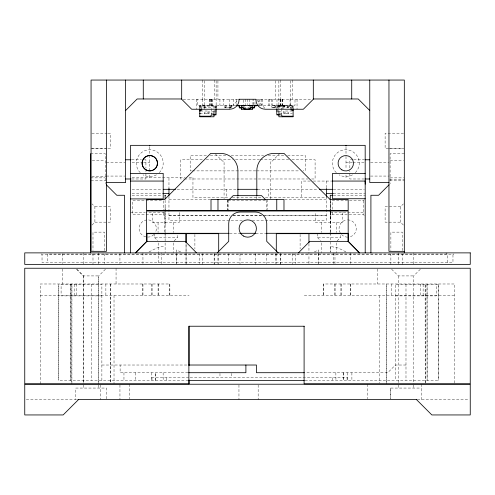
<?xml version="1.0" encoding="UTF-8"?>
<svg xmlns="http://www.w3.org/2000/svg" width="495" height="495" viewBox="0 0 495 495"><rect width="100%" height="100%" fill="white"/><g stroke="black" fill="none" stroke-linecap="round" stroke-linejoin="round"><path stroke-width="0.37" stroke-dasharray="2.48 1.86" d="M188.397 380.383L58.787 380.383L58.843 284.371M71.905 383.842L71.942 283.988M165.12 224.841L165.12 212.541L145.92 212.553M165.12 209.465L165.12 204.856M186.052 252.11L186.052 243.658L186.058 263.631M70.34 284.371L70.197 380.383L70.197 284.371M230.819 107.749L231.109 105.41L231.091 107.718L229.742 107.718L231.109 107.7L231.128 105.41L230.819 107.749L225.095 107.749L224.984 105.41L225.002 107.7L226.363 107.718M284.303 105.41L284.303 106.586M330.264 200.593L330.27 209.218M279.465 106.586L279.508 105.41L279.52 106.586M225.015 107.718L225.095 105.41L225.002 107.7M279.217 106.586L279.316 105.41M279.1 105.41L279.1 106.586M213.97 107.52L216.08 105.41M215.313 107.953L216.928 106.177L218.654 106.066L218.388 105.41M92.027 225.033L94.904 222.156L94.904 206.792L92.027 203.909M229.086 109.24L238.021 100.306M231.128 107.638L231.072 105.41M105.466 253.836L104.507 254.795L104.507 263.662M105.447 269.261L98.709 275.919L98.709 383.842M275.313 107.328L271.86 107.328L275.313 107.254M174.19 240.873L177.55 237.513L177.55 233.677M279.861 153.407L272.182 161.092L270.641 161.092L270.641 199.497M364.246 215.43L363.287 214.471L332.182 214.471L330.264 216.395L330.264 211.978M332.182 209.348L332.182 200.648L363.287 200.648L364.246 199.689M337.132 240.873L340.492 237.513L340.492 233.677M403.363 225.033L400.48 222.156L385.116 222.156L385.116 206.792L400.48 206.792L403.363 203.909M403.363 253.836L402.398 254.795L402.398 264.398M420.329 269.261L413.665 275.919L413.671 383.842M41.073 253.836L42.032 254.795L452.968 254.795L453.927 253.836M293.108 106.635L292.341 107.174L281.587 107.174L281.587 115.242M149.014 251.893L156.915 247.97L161.123 246.801L165.12 246.324M314.356 251.906L318.551 249.963L318.551 253.001M284.675 106.586L284.959 105.41L283.251 105.41M274.484 105.41L274.211 106.066L275.938 106.177L277.559 107.953M278.97 105.41L278.97 106.586L278.815 105.41L280.517 105.41M183.156 99.26L239.073 99.26M255.927 99.26L311.838 99.26M235.799 105.41L197.456 105.41L197.456 99.26M258.984 105.41L295.008 105.41L295.008 99.26M275.313 105.522L271.86 105.602M278.834 105.435L284.934 105.435L284.798 106.586M199.757 106.524L205.518 106.524M278.815 106.586L284.959 106.586L283.981 106.586C285.176 109.247 278.592 109.247 279.786 106.586L278.834 106.561L284.934 106.561L284.798 105.41M287.347 106.524L293.108 106.524M199.757 106.982L200.141 107.174L199.949 108.325M293.108 106.982L292.724 107.174L292.916 108.325M243.466 107.576L249.61 107.576M200.524 111.016L208.977 111.016L208.977 113.318L200.524 113.318L200.524 115.242M292.341 111.016L283.895 111.016L283.895 113.318L292.341 113.318M213.97 111.783L204.559 112.285L204.559 113.627L213.97 113.627M278.902 111.783L288.313 112.285L288.313 113.627L278.902 113.627M91.835 133.18L107.192 133.18M107.959 133.18L110.267 133.18L110.267 148.543L107.959 148.543M403.555 133.18L385.116 133.18L385.116 148.543L403.555 148.543M91.061 148.222L105.658 148.222M388.959 148.228L403.555 148.228M91.835 148.543L107.192 148.543M90.678 153.667L105.274 153.667L105.274 183.75M404.322 153.667L390.11 153.667L390.11 183.75M206.415 155.523L190.179 155.523L190.179 170.88L191.726 170.88M210.282 155.523L226.524 155.523M231.165 155.523L263.637 155.523M268.278 155.523L284.52 155.523M287.607 155.523L305.396 155.523L305.396 170.88L303.076 170.88M352.91 159.78L349.847 159.78L349.847 168.139M353.678 159.78L364.394 159.78M131.639 159.78L141.409 159.78M144.416 159.78L145.92 159.78L145.92 168.139M202.306 159.78L180.675 159.78L180.675 178.98L183.763 178.98M206.167 159.78L232.433 159.78M235.521 159.78L259.473 159.78M260.246 159.78L288.826 159.78M291.92 159.78L315.092 159.78L315.092 178.98L311.231 178.98M92.218 160.578L105.274 160.578M390.11 160.578L403.574 160.578M132.091 162.218L142.845 162.218M143.612 162.218L149.756 162.218M106.425 162.626L124.858 162.626M346.005 162.614L352.149 162.614M352.916 162.614L364.438 162.614M370.526 162.626L388.959 162.626M192.499 170.88L255.909 170.88M256.682 170.88L299.982 170.88M106.425 176.065L124.858 176.065M370.526 176.065L388.959 176.065M91.835 176.505L106.425 176.505M132.097 177.21L185.248 177.21M189.102 177.21L192.951 177.21L192.951 197.573L229.309 197.573M90.678 177.86L105.274 177.86M390.11 177.86L403.574 177.86M131.639 178.98L145.92 178.98L145.92 170.62M184.536 178.98L308.137 178.98M364.394 178.98L349.847 178.98L349.847 170.62M389.726 179.338L404.322 179.338M91.061 180.824L105.658 180.824M389.726 180.824L404.322 180.824M310.241 181.059L301.764 181.059L301.764 197.573M313.23 181.059L331.749 181.059M132.097 189.319L162.459 189.319M177.123 189.319L236.987 189.319M257.728 189.319L317.846 189.319M333.284 189.319L364.413 189.319M132.091 193.415L162.051 193.415M333.265 193.415L365.211 193.415M132.091 195.271L162.051 195.271M333.302 195.271L365.211 195.271M232.297 197.573L261.614 197.573M265.413 197.573L326.422 197.573M168.962 199.535L210.641 199.535M284.743 199.535L326.422 199.535M228.158 200.648L266.564 200.648M94.904 206.792L107.192 206.792M107.959 206.792L110.267 206.792L110.267 222.156L107.959 222.156M130.556 212.553L145.153 212.553M330.276 212.553L346.983 212.553M347.744 212.553L364.45 212.553M165.12 216.395L163.202 214.471L132.474 214.471L132.474 200.648L163.202 200.648L163.202 211.019M168.962 215.542L229.94 215.542M233.027 215.542L263.903 215.542M264.67 215.542L326.422 215.542M168.962 215.665L229.94 215.665M233.027 215.665L262.356 215.665M263.13 215.665L326.422 215.665M242.29 220.232L168.962 220.232L168.962 212.188M252.326 220.232L326.422 220.232L326.422 197.109M94.904 222.156L107.192 222.156M229.649 233.294L239.029 233.294M255.828 233.294L265.976 233.294M154.508 233.677L154.508 237.513L177.55 237.513M317.45 233.677L317.45 237.513L340.492 237.513M447.208 262.48L447.208 254.028L47.792 254.028L47.792 262.48M76.688 269.261L83.346 275.919L98.79 275.919L98.79 383.842M391.65 269.261L398.314 275.919L413.671 275.919M40.225 295.509L189.084 295.509M304.295 295.509L454.769 295.509M101.877 295.892L61.095 295.892L61.095 284.371M395.425 295.892L436.206 295.892L436.206 284.371M101.877 365.019L188.447 365.019M405.987 365.019L395.425 365.019L387.746 372.704L305.05 372.704M188.026 372.704L120.124 372.704L120.124 365.019M151.6 377.691L189.387 377.691M190.154 377.691L347.465 377.691M305.044 380.383L438.521 380.383L438.521 284.371L395.425 284.371L395.425 380.383M390.604 388.061L390.604 398.815L390.574 388.061L421.332 388.061M26.284 399.583L76.979 399.583M417.409 399.583L469.483 399.583M276.792 105.41L278.902 107.52M180.644 251.906L176.449 249.963L176.449 263.662M345.887 251.844L338.308 248.051L330.276 246.343L330.276 252.153L330.276 234.166M199.757 106.635L200.524 107.174L211.278 107.174L211.278 115.242M446.057 252.877L447.208 254.028M256.979 100.306L264.862 108.188M389.918 253.836L390.877 254.795L390.877 264.398M317.45 237.513L320.81 240.873M215.368 153.92L222.54 161.092L224.074 161.092L224.074 198.724M154.508 237.513L157.868 240.873M92.027 253.836L92.986 254.795L92.986 264.398M76.768 269.261L83.426 275.919L83.426 383.842M284.551 106.586L284.452 105.41L284.452 106.586M279.217 105.41L279.316 106.586M284.248 105.41L284.266 106.586M438.459 284.371L438.521 380.383M426.962 284.371L427.111 380.383L427.111 284.371M425.186 383.068L425.156 283.988L425.193 383.842M330.27 212.207L330.276 225.033M186.052 253.644L186.058 264.398M110.274 283.988L110.311 383.068M454.769 383.068L454.769 283.988L323.39 283.988L323.39 295.509M452.968 254.795L452.968 262.48L42.032 262.48L42.032 254.795M423.126 284.371L423.126 295.892M421.332 384.225L421.332 399.583M420.694 283.988L420.694 295.509M413.727 252.877L413.727 264.398M413.647 384.992L413.616 388.061M405.987 284.371L405.987 380.383M402.398 250.569L402.398 232.136L390.877 232.136L390.877 250.569M400.48 206.792L400.48 222.156M398.37 252.877L398.37 264.398M398.314 275.919L398.308 383.842M398.252 384.992L398.289 388.061M391.279 283.988L391.279 295.509M379.535 295.509L379.535 383.068M377.215 268.989L377.215 283.988M367.562 384.225L367.562 398.815M363.287 200.648L363.287 214.471M351.896 372.704L351.896 380.383M350.404 283.988L350.404 295.509M350.33 252.877L350.33 263.631M350.256 283.988L350.256 295.509M347.465 372.704L347.465 380.383M347.082 377.691L347.082 380.383M346.005 146.631L346.005 154.947M346.005 156.414L346.005 169.383M346.005 175.143L346.005 179.357M343.623 372.704L343.623 380.383M343.542 372.704L343.542 380.383M342.41 212.553L342.41 222.54L315.525 222.54L315.525 212.553M341.606 283.988L341.606 295.509M340.9 283.988L340.9 295.509M336.65 222.54L336.65 232.52M336.65 242.89L336.65 252.877M335.864 372.704L335.944 380.383M335.047 283.988L335.047 295.509M334.973 252.877L334.973 263.631M334.892 283.988L334.892 295.509M333.593 252.877L333.593 263.631M332.492 377.691L332.492 380.383M332.182 212.448L332.182 214.471M330.648 212.553L330.648 231.753M330.276 202.585L330.276 209.478M330.276 212.324L330.276 233.857M330.264 200.283L330.264 209.843M326.422 180.935L326.422 187.945M323.532 283.988L323.532 295.509M321.286 222.54L321.286 232.52M321.286 242.89L321.286 252.877M318.551 253.366L318.551 263.662M318.229 252.877L318.229 263.631M308.948 243.658L308.948 263.631M300.106 234.444L300.106 249.035M297.043 99.26L297.043 109.24M295.509 253.644L295.509 263.631M293.108 109.259L293.108 105.639L280.399 105.639L280.399 106.079M292.285 80.054L292.236 99.26M292.149 253.644L292.217 264.398M291.19 109.624L291.19 107.749L287.347 107.749L287.347 106.079C288.635 104.637 291.827 104.637 293.108 106.079L276.792 106.079L276.792 108.275M290.386 80.821L290.386 109.24M290.051 99.26L290.051 105.41M282.571 99.26L282.571 105.41M282.311 99.26L282.311 105.41M282.045 99.26L282.045 105.41M280.714 80.054L280.764 99.26M280.696 253.644L280.696 264.398M280.653 99.26L280.653 105.41M280.628 253.644L280.628 264.398M280.455 99.26L280.455 105.41M280.127 99.26L280.127 105.41M278.864 80.821L278.864 109.24M277.559 106.079L277.559 108.275M276.977 99.26L276.977 105.41M276.303 253.644L276.303 263.631M275.536 80.821L275.536 99.26M275.536 253.644L275.536 263.631M275.313 105.41L275.313 107.446L271.86 107.446L271.86 105.41M272.541 99.26L272.541 105.41M271.483 99.26L271.483 105.41M269.565 99.26L269.565 105.41M268.698 99.26L268.698 105.41M268.482 189.319L268.482 197.573M267.158 199.497L267.139 209.713M266.7 253.644L266.7 263.631M266.558 200.221L266.558 209.713M262.783 99.26L262.783 105.41M261.824 99.26L261.824 105.41M259.906 99.26L259.906 105.41M258.947 99.26L258.947 104.637M258.161 384.992L258.161 399.583M256.818 196.465L256.818 198.736M255.358 253.644L255.358 264.398M254.999 102.335L254.999 104.637M249.189 99.26L249.189 104.637M247.191 99.26L247.191 104.637M245.273 99.26L245.273 104.637M243.274 100.033L243.274 104.637M239.995 253.644L239.995 264.398M238.955 384.992L238.955 399.583M237.897 196.465L237.897 198.736M236.672 99.26L236.672 104.637M233.522 99.26L233.522 105.41M231.499 373.416L231.499 377.691M229.785 105.41L229.785 107.712M229.68 99.26L229.68 105.41M228.3 253.644L228.3 263.631M228.158 200.221L228.158 211.019M227.576 199.497L227.576 209.713M227.558 200.221L227.558 210.437M226.326 105.41L226.326 107.712M226.24 189.319L226.24 197.573M223.765 99.26L223.765 105.41M219.978 373.416L219.978 377.691M219.922 99.26L219.922 105.41M218.697 253.644L218.697 264.398M217.93 80.821L217.93 99.26M217.93 253.644L217.93 263.631M216.136 80.821L216.136 108.473M216.08 108.275L216.08 106.079L199.757 106.079C201.044 104.637 204.237 104.637 205.518 106.079L205.518 107.749L201.682 107.749L201.682 109.624M215.313 106.079L215.313 108.275M215.313 111.932L215.313 114.852M214.199 80.054L214.199 99.26M214.217 253.644L214.217 264.398M214.131 253.644L214.131 264.398M213.97 106.079L213.97 108.219M212.473 106.079L212.473 105.639L199.757 105.639L199.757 109.259M212.157 99.26L212.157 105.41M212.015 99.26L212.015 105.41M211.829 99.26L211.829 105.41M211.099 99.26L211.099 105.41M210.239 99.26L210.239 105.41M209.911 99.26L209.911 105.41M209.181 99.26L209.181 105.41M204.614 80.821L204.614 109.24M202.678 80.054L202.678 99.26M202.696 253.644L202.61 264.398M202.412 99.26L202.412 105.41M199.491 253.644L199.491 263.631M196.422 99.26L196.422 109.24M194.894 234.444L194.894 249.035M179.19 212.553L179.19 222.54L152.305 222.54L152.305 212.553M176.771 252.877L176.771 263.631M173.714 242.89L173.714 252.877M173.429 222.54L173.429 232.52M169.853 295.509L169.853 283.988L40.225 283.988L40.225 383.842M169.587 283.988L169.587 295.509M168.962 178.058L168.962 189.387M168.962 196.23L168.962 211.681M166.58 377.691L166.58 380.383M165.12 200.283L165.12 209.843M165.12 211.978L165.12 233.857M165.12 234.24L165.12 252.877M164.352 212.553L164.352 231.753M163.202 212.448L163.202 214.471M163.133 372.704L163.171 380.383M161.407 252.877L161.407 263.631M158.351 242.89L158.307 263.631M158.338 283.988L158.338 295.509M158.066 222.54L158.066 232.52M158.084 283.988L158.084 295.509M152.107 283.988L152.107 295.509M151.984 377.691L151.984 380.383M151.6 372.704L151.6 380.383M151.216 283.988L151.216 295.509M149.756 146.631L149.756 171.617M149.756 175.143L149.756 179.357M142.944 252.877L142.944 263.631M142.975 283.988L142.975 295.509M142.721 283.988L142.721 295.509M135.482 372.704L135.482 380.383M129.554 384.225L129.554 398.815M123.96 372.704L123.96 380.383M119.932 253.644L119.932 263.631M119.951 384.992L119.951 399.583M116.059 268.24L116.059 283.988M114.023 295.509L114.023 383.842M110.23 283.988L110.23 383.842M106.505 398.815L106.505 388.061L75.785 388.061L75.785 399.583M105.868 283.988L105.868 295.509M104.507 250.569L104.507 232.136L92.986 232.136L92.986 250.569M101.877 380.383L101.877 284.371L58.787 284.371L58.787 380.383M100.745 384.992L100.745 399.583M98.808 252.877L98.808 264.398M98.771 384.992L98.827 388.061M91.315 284.371L91.315 380.383M83.445 252.877L83.445 264.398M83.414 384.992L83.463 388.061M83.346 275.919L83.346 383.842M76.348 283.988L76.348 295.509M74.176 284.371L74.176 295.892M71.825 283.988L71.825 383.842M62.321 253.644L62.321 263.631M62.321 268.989L62.321 283.988M153.858 234.611A8.644 8.644 0 0 1 139.627 231.456A8.644 8.644 0 0 1 148.5 219.891A8.644 8.644 0 0 1 155.232 232.823M347.676 219.86A8.644 8.644 0 0 1 349.909 236.845M347.676 237.142A8.644 8.644 0 0 1 341.562 234.611M340.189 232.823A8.644 8.644 0 0 1 346.921 219.891M336.309 172.706A13.439 13.439 0 0 1 336.309 153.698A13.439 13.439 0 0 1 355.317 153.698A13.439 13.439 0 0 1 355.317 172.706M352.539 174.84A13.439 13.439 0 0 1 339.094 174.84M140.252 172.706A13.439 13.439 0 0 1 140.252 153.698A13.439 13.439 0 0 1 159.266 153.698A13.439 13.439 0 0 1 159.266 172.706M156.482 174.84A13.439 13.439 0 0 1 143.036 174.84M386.818 283.988L386.787 383.842L386.787 283.988M253.075 104.637L253.075 99.26L253.032 104.637M155.492 380.383L155.492 372.704L155.455 380.383"/><path stroke-width="0.74" d="M135.531 252.877L146.829 241.356L146.836 233.677L185.235 233.677M165.12 195.599L165.12 195.271L165.12 198.996M186.052 242.123L186.058 233.677L218.697 233.677L218.697 251.342M365.211 184.165L365.211 180.935M245.062 105.41L244.091 105.602M215.3 114.568L214.929 114.852M278.889 114.568L278.518 114.852M210.363 116.777L211.47 114.852L216.08 114.852L216.08 108.9M248.886 108.863L249.857 108.671M298.429 252.877L309.765 241.356L348.171 241.356L359.562 252.877M135.438 252.877L146.829 241.356L146.829 233.677M125.631 110.496L137.152 98.975L181.684 98.975M200.116 109.191L199.757 109.284M199.757 110.633L201.682 110.249L201.682 108.999M291.19 108.999L291.19 110.249L293.108 109.865M229.154 199.646L233.151 195.655L261.57 195.655L265.561 199.646M217.2 252.877L228.721 241.356L228.721 223.53A11.521 11.521 0 0 1 240.242 212.008L255.222 212.008A11.521 11.521 0 0 1 266.743 223.53L266.743 241.356L278.264 252.877M78.519 399.583L63.156 414.946L24.75 414.946L24.75 384.225L470.25 384.225L470.25 414.946L431.844 414.946L416.481 399.583M389.064 184.796L378.588 195.271L370.91 195.271L370.91 252.877M249.857 108.863L250.241 108.479L249.857 108.863L244.091 108.863L243.707 108.479L245.062 108.863M313.316 98.975L358.232 98.975L369.759 110.496M238.893 99.26L255.927 99.26L255.927 99.835A9.411 9.411 0 0 0 265.339 109.24L303.33 109.24L313.316 99.26L313.316 80.054M236.573 105.41L258.211 105.41M249.857 105.602L248.898 105.423M244.338 105.986L241.381 105.986L241.381 109.63L252.456 109.63L252.456 105.986L249.505 105.986M243.466 107.576L239.753 107.526L239.599 105.887A0.656 0.656 0 0 0 238.967 105.41M250.377 107.576L254.083 107.526L254.238 105.887A0.656 0.656 0 0 1 254.869 105.41M243.466 108.04L239.883 108.04A0.656 0.656 0 0 1 239.233 107.421L239.104 105.924L237.507 105.868L237.507 105.41M250.377 108.04L253.954 108.04A0.656 0.656 0 0 0 254.603 107.421L254.733 105.924L256.33 105.868L256.33 105.41M244.091 108.671L245.05 108.85M293.108 109.284L292.755 109.191M199.757 111.016L200.524 111.016M216.08 111.016L213.97 111.016L213.97 116.777L199.757 116.777L199.757 108.826M276.792 111.016L278.902 111.016L278.902 116.777L293.108 116.777L293.108 108.826M199.757 113.318L200.524 113.318M199.757 116.201L210.697 116.201M282.175 116.201L293.108 116.201M365.161 159.78L369.759 159.786M125.631 159.78L130.89 159.78M130.562 173.38L163.202 173.38L163.202 198.916L130.562 198.916M365.18 173.38L332.535 173.38L332.535 198.724L365.18 198.724M125.631 178.98L130.89 178.98M365.161 178.98L369.759 178.98M130.562 181.059L163.202 181.059M332.535 181.059L365.18 181.059M106.425 182.562L125.631 182.562L125.631 80.054M388.959 182.562L369.759 182.562L369.759 80.054M163.202 189.319L175.577 189.319M237.761 189.319L257.536 189.319M319.393 189.319L332.535 189.319M162.818 193.415L168.962 193.415M326.422 193.415L333.265 193.415M332.541 195.271L330.264 195.271L330.264 199.992M229.024 233.294L146.545 233.294L146.545 211.019L348.171 211.019L348.171 233.294L266.607 233.294M239.66 233.294L255.828 233.294M309.765 233.677L348.171 233.677L348.171 241.356L359.469 252.877M146.829 241.356L185.235 241.356L196.571 252.877M404.322 251.342L388.959 251.342L388.959 80.054M304.295 326.23L188.88 326.23L188.88 383.842M188.799 365.019L256.46 365.019L256.46 372.704L304.338 372.704M188.7 372.704L245.897 372.704L245.897 365.019M188.614 380.383L304.283 380.383M77.839 399.583L416.833 399.583M277.942 114.852L277.571 114.568M214.354 114.852L213.982 114.568M292.724 110.249L293.108 110.633M199.757 109.865L200.141 110.249M106.246 184.722L116.795 195.271L124.48 195.271L124.48 252.877M282.509 116.777L281.395 114.852L276.792 114.852L276.792 108.9M348.164 233.677L348.171 241.356M330.27 209.948L330.27 211.489M404.322 252.877L404.322 80.054L91.061 80.054L91.061 251.342L106.425 251.342L106.425 80.054M365.211 252.877L365.18 145.344L130.556 145.344L130.556 252.877M351.722 80.054L351.722 98.975M346.005 145.344L346.005 145.734M330.276 232.644L330.276 234.166M330.264 209.843L330.264 211.266M326.422 188.527L326.422 196.348M308.948 242.89L308.948 233.677L276.303 233.677L276.303 251.342M304.097 326.23L304.097 383.842L470.25 383.842L470.25 268.24L24.75 268.24L24.75 383.842L189.084 383.842L189.084 379.999M283.981 210.437L283.981 199.497L211.012 199.497L211.012 210.437M276.761 199.497L276.761 210.437M256.818 195.704L256.818 170.688A17.282 17.282 0 0 1 274.1 153.407L283.988 153.407L330.072 199.497L348.171 199.497L348.171 210.437L146.545 210.437L146.545 199.497L164.643 199.497L210.734 153.407L220.615 153.407A17.282 17.282 0 0 1 237.897 170.688L237.897 195.704M239.073 99.26L239.073 99.835A9.411 9.411 0 0 1 229.661 109.24L191.67 109.24L181.684 99.26L181.684 80.054M217.979 199.497L217.979 210.437M189.084 326.23L189.084 365.403M186.058 233.677L186.052 242.89M168.962 188.502L168.962 195.568M165.12 209.843L165.12 211.266M165.12 232.73L165.12 234.24M149.756 145.344L149.756 145.734M143.278 80.054L143.278 98.975M90.678 153.667L90.678 252.877M142.337 161.215A7.679 7.679 0 0 1 154.168 156.909A7.679 7.679 0 0 1 154.168 169.494A7.679 7.679 0 0 1 142.337 165.188M142.195 164.538A7.679 7.679 0 0 1 142.195 161.865M243.726 105.695L244.091 105.41L243.726 105.695M250.241 105.794L249.857 105.41L250.241 105.794M470.25 252.877L24.75 252.877L24.75 264.398L470.25 264.398L470.25 252.877M243.429 236.016A8.644 8.644 0 0 0 256.391 228.529A8.644 8.644 0 0 0 243.429 221.048A8.644 8.644 0 0 0 243.429 236.016M341.927 169.915A7.679 7.679 0 0 0 353.449 163.263A7.679 7.679 0 0 0 341.927 156.612A7.679 7.679 0 0 0 341.927 169.915M145.982 169.903A7.679 7.679 0 0 0 157.503 163.251A7.679 7.679 0 0 0 145.982 156.599A7.679 7.679 0 0 0 145.982 169.903"/></g></svg>
